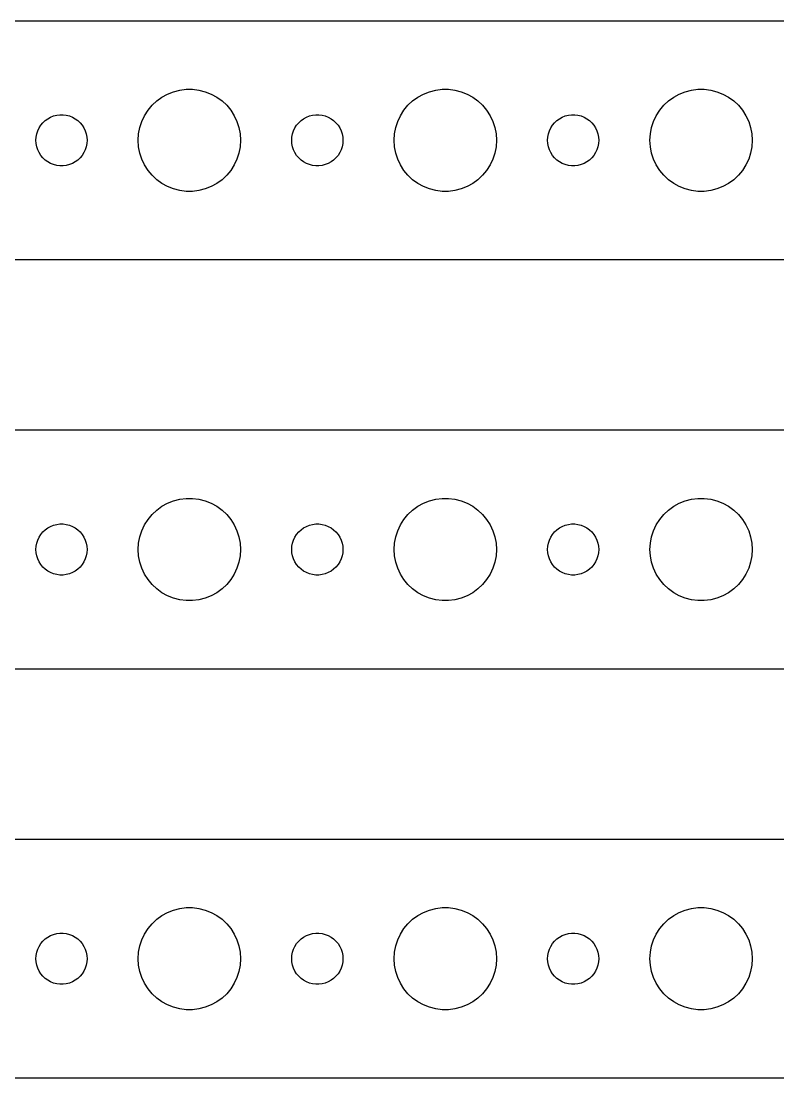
# Model space of a CAD drawing. Header units: metres. Extents: x -90 to 90, y 113 to 223.
# Drawn here: x -47.4 to -3, y 161 to 223 of the extents above; entities that cross this region are included whole.
import ezdxf

# ---------------------------------------------------------------- set-up
doc = ezdxf.new("R2010")
doc.units = ezdxf.units.M

msp = doc.modelspace()

# ---------------------------------------------------------------- linework, layer by layer
for p, q in [((84.8139, 222.99), (-84.8139, 222.99)), ((-38.7773, 218.714), (-38.427, 218.853)), ((-38.427, 218.853), (-38.0621, 218.947)), ((-38.0621, 218.947), (-37.6884, 218.994)), ((-37.6884, 218.994), (-37.3116, 218.994)), ((-37.3116, 218.994), (-36.9379, 218.947)), ((-36.9379, 218.947), (-36.5729, 218.853)), ((-36.5729, 218.853), (-36.2227, 218.714)), ((-23.7773, 218.714), (-23.427, 218.853)), ((-23.427, 218.853), (-23.0621, 218.947)), ((-23.0621, 218.947), (-22.6884, 218.994)), ((-22.6884, 218.994), (-22.3116, 218.994)), ((-22.3116, 218.994), (-21.9379, 218.947)), ((-21.9379, 218.947), (-21.5729, 218.853)), ((-21.5729, 218.853), (-21.2227, 218.714)), ((-8.77733, 218.714), (-8.42705, 218.853)), ((-8.42705, 218.853), (-8.06213, 218.947)), ((-8.06213, 218.947), (-7.68837, 218.994)), ((-7.68837, 218.994), (-7.31161, 218.994)), ((-7.31161, 218.994), (-6.93785, 218.947)), ((-6.93785, 218.947), (-6.57294, 218.853)), ((-6.57294, 218.853), (-6.22266, 218.714)), ((-39.6869, 218.054), (-39.4123, 218.312)), ((-39.4123, 218.312), (-39.1075, 218.533)), ((-39.1075, 218.533), (-38.7773, 218.714)), ((-36.2227, 218.714), (-35.8925, 218.533)), ((-35.8925, 218.533), (-35.5877, 218.312)), ((-35.5877, 218.312), (-35.3131, 218.054)), ((-24.6869, 218.054), (-24.4123, 218.312)), ((-24.4123, 218.312), (-24.1075, 218.533)), ((-24.1075, 218.533), (-23.7773, 218.714)), ((-21.2227, 218.714), (-20.8925, 218.533)), ((-20.8925, 218.533), (-20.5877, 218.312)), ((-20.5877, 218.312), (-20.3131, 218.054)), ((-9.6869, 218.054), (-9.41226, 218.312)), ((-9.41226, 218.312), (-9.10747, 218.533)), ((-9.10747, 218.533), (-8.77733, 218.714)), ((-6.22266, 218.714), (-5.89252, 218.533)), ((-5.89252, 218.533), (-5.58772, 218.312)), ((-5.58772, 218.312), (-5.31308, 218.054)), ((-40.1289, 217.445), (-39.927, 217.763)), ((-39.927, 217.763), (-39.6869, 218.054)), ((-35.3131, 218.054), (-35.0729, 217.763)), ((-35.0729, 217.763), (-34.8711, 217.445)), ((-25.1289, 217.445), (-24.927, 217.763)), ((-24.927, 217.763), (-24.6869, 218.054)), ((-20.3131, 218.054), (-20.0729, 217.763)), ((-20.0729, 217.763), (-19.8711, 217.445)), ((-10.1289, 217.445), (-9.92705, 217.763)), ((-9.92705, 217.763), (-9.6869, 218.054)), ((-5.31308, 218.054), (-5.07294, 217.763)), ((-5.07294, 217.763), (-4.87108, 217.445)), ((-46.2135, 216.882), (-46.0934, 217.027)), ((-46.0934, 217.027), (-45.9561, 217.156)), ((-45.9561, 217.156), (-45.8037, 217.266)), ((-45.8037, 217.266), (-45.6387, 217.357)), ((-45.6387, 217.357), (-45.4635, 217.427)), ((-45.4635, 217.427), (-45.2811, 217.473)), ((-45.2811, 217.473), (-45.0942, 217.497)), ((-45.0942, 217.497), (-44.9058, 217.497)), ((-44.9058, 217.497), (-44.7189, 217.473)), ((-44.7189, 217.473), (-44.5365, 217.427)), ((-44.5365, 217.427), (-44.3613, 217.357)), ((-44.3613, 217.357), (-44.1963, 217.266)), ((-44.1963, 217.266), (-44.0439, 217.156)), ((-44.0439, 217.156), (-43.9065, 217.027)), ((-43.9065, 217.027), (-43.7865, 216.882)), ((-40.4057, 216.746), (-40.2893, 217.104)), ((-40.2893, 217.104), (-40.1289, 217.445)), ((-34.8711, 217.445), (-34.7107, 217.104)), ((-34.7107, 217.104), (-34.5942, 216.746)), ((-31.2135, 216.882), (-31.0934, 217.027)), ((-31.0934, 217.027), (-30.9561, 217.156)), ((-30.9561, 217.156), (-30.8037, 217.266)), ((-30.8037, 217.266), (-30.6387, 217.357)), ((-30.6387, 217.357), (-30.4635, 217.427)), ((-30.4635, 217.427), (-30.2811, 217.473)), ((-30.2811, 217.473), (-30.0942, 217.497)), ((-30.0942, 217.497), (-29.9058, 217.497)), ((-29.9058, 217.497), (-29.7189, 217.473)), ((-29.7189, 217.473), (-29.5365, 217.427)), ((-29.5365, 217.427), (-29.3613, 217.357)), ((-29.3613, 217.357), (-29.1963, 217.266)), ((-29.1963, 217.266), (-29.0439, 217.156)), ((-29.0439, 217.156), (-28.9065, 217.027)), ((-28.9065, 217.027), (-28.7865, 216.882)), ((-25.4057, 216.746), (-25.2893, 217.104)), ((-25.2893, 217.104), (-25.1289, 217.445)), ((-19.8711, 217.445), (-19.7107, 217.104)), ((-19.7107, 217.104), (-19.5942, 216.746)), ((-16.2135, 216.882), (-16.0934, 217.027)), ((-16.0934, 217.027), (-15.9561, 217.156)), ((-15.9561, 217.156), (-15.8037, 217.266)), ((-15.8037, 217.266), (-15.6387, 217.357)), ((-15.6387, 217.357), (-15.4635, 217.427)), ((-15.4635, 217.427), (-15.2811, 217.473)), ((-15.2811, 217.473), (-15.0942, 217.497)), ((-15.0942, 217.497), (-14.9058, 217.497)), ((-14.9058, 217.497), (-14.7189, 217.473)), ((-14.7189, 217.473), (-14.5365, 217.427)), ((-14.5365, 217.427), (-14.3613, 217.357)), ((-14.3613, 217.357), (-14.1963, 217.266)), ((-14.1963, 217.266), (-14.0439, 217.156)), ((-14.0439, 217.156), (-13.9065, 217.027)), ((-13.9065, 217.027), (-13.7865, 216.882)), ((-10.4057, 216.746), (-10.2893, 217.104)), ((-10.2893, 217.104), (-10.1289, 217.445)), ((-4.87108, 217.445), (-4.71066, 217.104)), ((-4.71066, 217.104), (-4.59424, 216.746)), ((-46.4882, 216.188), (-46.4529, 216.373)), ((-46.4529, 216.373), (-46.3947, 216.552)), ((-46.3947, 216.552), (-46.3145, 216.723)), ((-46.3145, 216.723), (-46.2135, 216.882)), ((-43.7865, 216.882), (-43.6855, 216.723)), ((-43.6855, 216.723), (-43.6053, 216.552)), ((-43.6053, 216.552), (-43.5471, 216.373)), ((-43.5471, 216.373), (-43.5118, 216.188)), ((-40.5, 216), (-40.4763, 216.376)), ((-40.4763, 216.376), (-40.4057, 216.746)), ((-34.5942, 216.746), (-34.5237, 216.376)), ((-34.5237, 216.376), (-34.5, 216)), ((-31.4882, 216.188), (-31.4529, 216.373)), ((-31.4529, 216.373), (-31.3947, 216.552)), ((-31.3947, 216.552), (-31.3145, 216.723)), ((-31.3145, 216.723), (-31.2135, 216.882)), ((-28.7865, 216.882), (-28.6855, 216.723)), ((-28.6855, 216.723), (-28.6053, 216.552)), ((-28.6053, 216.552), (-28.5471, 216.373)), ((-28.5471, 216.373), (-28.5118, 216.188)), ((-25.5, 216), (-25.4763, 216.376)), ((-25.4763, 216.376), (-25.4057, 216.746)), ((-19.5942, 216.746), (-19.5237, 216.376)), ((-19.5237, 216.376), (-19.5, 216)), ((-16.4882, 216.188), (-16.4529, 216.373)), ((-16.4529, 216.373), (-16.3947, 216.552)), ((-16.3947, 216.552), (-16.3145, 216.723)), ((-16.3145, 216.723), (-16.2135, 216.882)), ((-13.7865, 216.882), (-13.6855, 216.723)), ((-13.6855, 216.723), (-13.6053, 216.552)), ((-13.6053, 216.552), (-13.5471, 216.373)), ((-13.5471, 216.373), (-13.5118, 216.188)), ((-10.5, 216), (-10.4763, 216.376)), ((-10.4763, 216.376), (-10.4057, 216.746)), ((-4.59424, 216.746), (-4.52365, 216.376)), ((-4.52365, 216.376), (-4.5, 216)), ((-46.5, 216), (-46.4882, 216.188)), ((-46.4882, 215.812), (-46.5, 216)), ((-46.4529, 215.627), (-46.4882, 215.812)), ((-43.5118, 215.812), (-43.5471, 215.627)), ((-43.5118, 216.188), (-43.5, 216)), ((-43.5, 216), (-43.5118, 215.812)), ((-40.4763, 215.624), (-40.5, 216)), ((-34.5, 216), (-34.5237, 215.624)), ((-31.5, 216), (-31.4882, 216.188)), ((-31.4882, 215.812), (-31.5, 216)), ((-31.4529, 215.627), (-31.4882, 215.812)), ((-28.5118, 215.812), (-28.5471, 215.627)), ((-28.5118, 216.188), (-28.5, 216)), ((-28.5, 216), (-28.5118, 215.812)), ((-25.4763, 215.624), (-25.5, 216)), ((-19.5, 216), (-19.5237, 215.624)), ((-16.5, 216), (-16.4882, 216.188)), ((-16.4882, 215.812), (-16.5, 216)), ((-16.4529, 215.627), (-16.4882, 215.812)), ((-13.5118, 215.812), (-13.5471, 215.627)), ((-13.5118, 216.188), (-13.5, 216)), ((-13.5, 216), (-13.5118, 215.812)), ((-10.4763, 215.624), (-10.5, 216)), ((-4.5, 216), (-4.52365, 215.624)), ((-46.3947, 215.448), (-46.4529, 215.627)), ((-46.3145, 215.277), (-46.3947, 215.448)), ((-46.2135, 215.118), (-46.3145, 215.277)), ((-46.0934, 214.973), (-46.2135, 215.118)), ((-43.7865, 215.118), (-43.9065, 214.973)), ((-43.6855, 215.277), (-43.7865, 215.118)), ((-43.6053, 215.448), (-43.6855, 215.277)), ((-43.5471, 215.627), (-43.6053, 215.448)), ((-40.4057, 215.254), (-40.4763, 215.624)), ((-40.2893, 214.896), (-40.4057, 215.254)), ((-34.5942, 215.254), (-34.7107, 214.896)), ((-34.5237, 215.624), (-34.5942, 215.254)), ((-31.3947, 215.448), (-31.4529, 215.627)), ((-31.3145, 215.277), (-31.3947, 215.448)), ((-31.2135, 215.118), (-31.3145, 215.277)), ((-31.0934, 214.973), (-31.2135, 215.118)), ((-28.7865, 215.118), (-28.9065, 214.973)), ((-28.6855, 215.277), (-28.7865, 215.118)), ((-28.6053, 215.448), (-28.6855, 215.277)), ((-28.5471, 215.627), (-28.6053, 215.448)), ((-25.4057, 215.254), (-25.4763, 215.624)), ((-25.2893, 214.896), (-25.4057, 215.254)), ((-19.5942, 215.254), (-19.7107, 214.896)), ((-19.5237, 215.624), (-19.5942, 215.254)), ((-16.3947, 215.448), (-16.4529, 215.627)), ((-16.3145, 215.277), (-16.3947, 215.448)), ((-16.2135, 215.118), (-16.3145, 215.277)), ((-16.0934, 214.973), (-16.2135, 215.118)), ((-13.7865, 215.118), (-13.9065, 214.973)), ((-13.6855, 215.277), (-13.7865, 215.118)), ((-13.6053, 215.448), (-13.6855, 215.277)), ((-13.5471, 215.627), (-13.6053, 215.448)), ((-10.4057, 215.254), (-10.4763, 215.624)), ((-10.2893, 214.896), (-10.4057, 215.254)), ((-4.59424, 215.254), (-4.71066, 214.896)), ((-4.52365, 215.624), (-4.59424, 215.254)), ((-45.9561, 214.844), (-46.0934, 214.973)), ((-45.8037, 214.734), (-45.9561, 214.844)), ((-45.6387, 214.643), (-45.8037, 214.734)), ((-45.4635, 214.573), (-45.6387, 214.643)), ((-45.2811, 214.527), (-45.4635, 214.573)), ((-45.0942, 214.503), (-45.2811, 214.527)), ((-44.9058, 214.503), (-45.0942, 214.503)), ((-44.7189, 214.527), (-44.9058, 214.503)), ((-44.5365, 214.573), (-44.7189, 214.527)), ((-44.3613, 214.643), (-44.5365, 214.573)), ((-44.1963, 214.734), (-44.3613, 214.643)), ((-44.0439, 214.844), (-44.1963, 214.734)), ((-43.9065, 214.973), (-44.0439, 214.844)), ((-40.1289, 214.555), (-40.2893, 214.896)), ((-39.927, 214.237), (-40.1289, 214.555)), ((-34.8711, 214.555), (-35.0729, 214.237)), ((-34.7107, 214.896), (-34.8711, 214.555)), ((-30.9561, 214.844), (-31.0934, 214.973)), ((-30.8037, 214.734), (-30.9561, 214.844)), ((-30.6387, 214.643), (-30.8037, 214.734)), ((-30.4635, 214.573), (-30.6387, 214.643)), ((-30.2811, 214.527), (-30.4635, 214.573)), ((-30.0942, 214.503), (-30.2811, 214.527)), ((-29.9058, 214.503), (-30.0942, 214.503)), ((-29.7189, 214.527), (-29.9058, 214.503)), ((-29.5365, 214.573), (-29.7189, 214.527)), ((-29.3613, 214.643), (-29.5365, 214.573)), ((-29.1963, 214.734), (-29.3613, 214.643)), ((-29.0439, 214.844), (-29.1963, 214.734)), ((-28.9065, 214.973), (-29.0439, 214.844)), ((-25.1289, 214.555), (-25.2893, 214.896)), ((-24.927, 214.237), (-25.1289, 214.555)), ((-19.8711, 214.555), (-20.0729, 214.237)), ((-19.7107, 214.896), (-19.8711, 214.555)), ((-15.9561, 214.844), (-16.0934, 214.973)), ((-15.8037, 214.734), (-15.9561, 214.844)), ((-15.6387, 214.643), (-15.8037, 214.734)), ((-15.4635, 214.573), (-15.6387, 214.643)), ((-15.2811, 214.527), (-15.4635, 214.573)), ((-15.0942, 214.503), (-15.2811, 214.527)), ((-14.9058, 214.503), (-15.0942, 214.503)), ((-14.7189, 214.527), (-14.9058, 214.503)), ((-14.5365, 214.573), (-14.7189, 214.527)), ((-14.3613, 214.643), (-14.5365, 214.573)), ((-14.1963, 214.734), (-14.3613, 214.643)), ((-14.0439, 214.844), (-14.1963, 214.734)), ((-13.9065, 214.973), (-14.0439, 214.844)), ((-10.1289, 214.555), (-10.2893, 214.896)), ((-9.92705, 214.237), (-10.1289, 214.555)), ((-4.87108, 214.555), (-5.07294, 214.237)), ((-4.71066, 214.896), (-4.87108, 214.555)), ((-39.6869, 213.946), (-39.927, 214.237)), ((-39.4123, 213.688), (-39.6869, 213.946)), ((-35.3131, 213.946), (-35.5877, 213.688)), ((-35.0729, 214.237), (-35.3131, 213.946)), ((-24.6869, 213.946), (-24.927, 214.237)), ((-24.4123, 213.688), (-24.6869, 213.946)), ((-20.3131, 213.946), (-20.5877, 213.688)), ((-20.0729, 214.237), (-20.3131, 213.946)), ((-9.6869, 213.946), (-9.92705, 214.237)), ((-9.41226, 213.688), (-9.6869, 213.946)), ((-5.31308, 213.946), (-5.58772, 213.688)), ((-5.07294, 214.237), (-5.31308, 213.946)), ((-39.1075, 213.467), (-39.4123, 213.688)), ((-38.7773, 213.286), (-39.1075, 213.467)), ((-38.427, 213.147), (-38.7773, 213.286)), ((-36.2227, 213.286), (-36.5729, 213.147)), ((-35.8925, 213.467), (-36.2227, 213.286)), ((-35.5877, 213.688), (-35.8925, 213.467)), ((-24.1075, 213.467), (-24.4123, 213.688)), ((-23.7773, 213.286), (-24.1075, 213.467)), ((-23.427, 213.147), (-23.7773, 213.286)), ((-21.2227, 213.286), (-21.5729, 213.147)), ((-20.8925, 213.467), (-21.2227, 213.286)), ((-20.5877, 213.688), (-20.8925, 213.467)), ((-9.10747, 213.467), (-9.41226, 213.688)), ((-8.77733, 213.286), (-9.10747, 213.467)), ((-8.42705, 213.147), (-8.77733, 213.286)), ((-6.22266, 213.286), (-6.57294, 213.147)), ((-5.89252, 213.467), (-6.22266, 213.286)), ((-5.58772, 213.688), (-5.89252, 213.467)), ((-38.0621, 213.053), (-38.427, 213.147)), ((-37.6884, 213.006), (-38.0621, 213.053)), ((-37.3116, 213.006), (-37.6884, 213.006)), ((-36.9379, 213.053), (-37.3116, 213.006)), ((-36.5729, 213.147), (-36.9379, 213.053)), ((-23.0621, 213.053), (-23.427, 213.147)), ((-22.6884, 213.006), (-23.0621, 213.053)), ((-22.3116, 213.006), (-22.6884, 213.006)), ((-21.9379, 213.053), (-22.3116, 213.006)), ((-21.5729, 213.147), (-21.9379, 213.053)), ((-8.06213, 213.053), (-8.42705, 213.147)), ((-7.68837, 213.006), (-8.06213, 213.053)), ((-7.31161, 213.006), (-7.68837, 213.006)), ((-6.93785, 213.053), (-7.31161, 213.006)), ((-6.57294, 213.147), (-6.93785, 213.053)), ((-84.8139, 209.01), (84.8139, 209.01)), ((84.8139, 198.99), (-84.8139, 198.99)), ((-39.1075, 194.533), (-38.7773, 194.714)), ((-38.7773, 194.714), (-38.427, 194.853)), ((-38.427, 194.853), (-38.0621, 194.947)), ((-38.0621, 194.947), (-37.6884, 194.994)), ((-37.6884, 194.994), (-37.3116, 194.994)), ((-37.3116, 194.994), (-36.9379, 194.947)), ((-36.9379, 194.947), (-36.5729, 194.853)), ((-36.5729, 194.853), (-36.2227, 194.714)), ((-36.2227, 194.714), (-35.8925, 194.533)), ((-24.1075, 194.533), (-23.7773, 194.714)), ((-23.7773, 194.714), (-23.427, 194.853)), ((-23.427, 194.853), (-23.0621, 194.947)), ((-23.0621, 194.947), (-22.6884, 194.994)), ((-22.6884, 194.994), (-22.3116, 194.994)), ((-22.3116, 194.994), (-21.9379, 194.947)), ((-21.9379, 194.947), (-21.5729, 194.853)), ((-21.5729, 194.853), (-21.2227, 194.714)), ((-21.2227, 194.714), (-20.8925, 194.533)), ((-9.10747, 194.533), (-8.77733, 194.714)), ((-8.77733, 194.714), (-8.42705, 194.853)), ((-8.42705, 194.853), (-8.06213, 194.947)), ((-8.06213, 194.947), (-7.68837, 194.994)), ((-7.68837, 194.994), (-7.31161, 194.994)), ((-7.31161, 194.994), (-6.93785, 194.947)), ((-6.93785, 194.947), (-6.57294, 194.853)), ((-6.57294, 194.853), (-6.22266, 194.714)), ((-6.22266, 194.714), (-5.89252, 194.533)), ((-39.927, 193.763), (-39.6869, 194.054)), ((-39.6869, 194.054), (-39.4123, 194.312)), ((-39.4123, 194.312), (-39.1075, 194.533)), ((-35.8925, 194.533), (-35.5877, 194.312)), ((-35.5877, 194.312), (-35.3131, 194.054)), ((-35.3131, 194.054), (-35.0729, 193.763)), ((-24.927, 193.763), (-24.6869, 194.054)), ((-24.6869, 194.054), (-24.4123, 194.312)), ((-24.4123, 194.312), (-24.1075, 194.533)), ((-20.8925, 194.533), (-20.5877, 194.312)), ((-20.5877, 194.312), (-20.3131, 194.054)), ((-20.3131, 194.054), (-20.0729, 193.763)), ((-9.92705, 193.763), (-9.6869, 194.054)), ((-9.6869, 194.054), (-9.41226, 194.312)), ((-9.41226, 194.312), (-9.10747, 194.533)), ((-5.89252, 194.533), (-5.58772, 194.312)), ((-5.58772, 194.312), (-5.31308, 194.054)), ((-5.31308, 194.054), (-5.07294, 193.763)), ((-45.6387, 193.357), (-45.4635, 193.427)), ((-45.4635, 193.427), (-45.2811, 193.473)), ((-45.2811, 193.473), (-45.0942, 193.497)), ((-45.0942, 193.497), (-44.9058, 193.497)), ((-44.9058, 193.497), (-44.7189, 193.473)), ((-44.7189, 193.473), (-44.5365, 193.427)), ((-44.5365, 193.427), (-44.3613, 193.357)), ((-40.2893, 193.104), (-40.1289, 193.445)), ((-40.1289, 193.445), (-39.927, 193.763)), ((-35.0729, 193.763), (-34.8711, 193.445)), ((-34.8711, 193.445), (-34.7107, 193.104)), ((-30.6387, 193.357), (-30.4635, 193.427)), ((-30.4635, 193.427), (-30.2811, 193.473)), ((-30.2811, 193.473), (-30.0942, 193.497)), ((-30.0942, 193.497), (-29.9058, 193.497)), ((-29.9058, 193.497), (-29.7189, 193.473)), ((-29.7189, 193.473), (-29.5365, 193.427)), ((-29.5365, 193.427), (-29.3613, 193.357)), ((-25.2893, 193.104), (-25.1289, 193.445)), ((-25.1289, 193.445), (-24.927, 193.763)), ((-20.0729, 193.763), (-19.8711, 193.445)), ((-19.8711, 193.445), (-19.7107, 193.104)), ((-15.6387, 193.357), (-15.4635, 193.427)), ((-15.4635, 193.427), (-15.2811, 193.473)), ((-15.2811, 193.473), (-15.0942, 193.497)), ((-15.0942, 193.497), (-14.9058, 193.497)), ((-14.9058, 193.497), (-14.7189, 193.473)), ((-14.7189, 193.473), (-14.5365, 193.427)), ((-14.5365, 193.427), (-14.3613, 193.357)), ((-10.2893, 193.104), (-10.1289, 193.445)), ((-10.1289, 193.445), (-9.92705, 193.763)), ((-5.07294, 193.763), (-4.87108, 193.445)), ((-4.87108, 193.445), (-4.71066, 193.104)), ((-46.3145, 192.723), (-46.2135, 192.882)), ((-46.2135, 192.882), (-46.0934, 193.027)), ((-46.0934, 193.027), (-45.9561, 193.156)), ((-45.9561, 193.156), (-45.8037, 193.266)), ((-45.8037, 193.266), (-45.6387, 193.357)), ((-44.3613, 193.357), (-44.1963, 193.266)), ((-44.1963, 193.266), (-44.0439, 193.156)), ((-44.0439, 193.156), (-43.9065, 193.027)), ((-43.9065, 193.027), (-43.7865, 192.882)), ((-43.7865, 192.882), (-43.6855, 192.723)), ((-40.4057, 192.746), (-40.2893, 193.104)), ((-34.7107, 193.104), (-34.5942, 192.746)), ((-31.3145, 192.723), (-31.2135, 192.882)), ((-31.2135, 192.882), (-31.0934, 193.027)), ((-31.0934, 193.027), (-30.9561, 193.156)), ((-30.9561, 193.156), (-30.8037, 193.266)), ((-30.8037, 193.266), (-30.6387, 193.357)), ((-29.3613, 193.357), (-29.1963, 193.266)), ((-29.1963, 193.266), (-29.0439, 193.156)), ((-29.0439, 193.156), (-28.9065, 193.027)), ((-28.9065, 193.027), (-28.7865, 192.882)), ((-28.7865, 192.882), (-28.6855, 192.723)), ((-25.4057, 192.746), (-25.2893, 193.104)), ((-19.7107, 193.104), (-19.5942, 192.746)), ((-16.3145, 192.723), (-16.2135, 192.882)), ((-16.2135, 192.882), (-16.0934, 193.027)), ((-16.0934, 193.027), (-15.9561, 193.156)), ((-15.9561, 193.156), (-15.8037, 193.266)), ((-15.8037, 193.266), (-15.6387, 193.357)), ((-14.3613, 193.357), (-14.1963, 193.266)), ((-14.1963, 193.266), (-14.0439, 193.156)), ((-14.0439, 193.156), (-13.9065, 193.027)), ((-13.9065, 193.027), (-13.7865, 192.882)), ((-13.7865, 192.882), (-13.6855, 192.723)), ((-10.4057, 192.746), (-10.2893, 193.104)), ((-4.71066, 193.104), (-4.59424, 192.746)), ((-46.5, 192), (-46.4882, 192.188)), ((-46.4882, 192.188), (-46.4529, 192.373)), ((-46.4529, 192.373), (-46.3947, 192.552)), ((-46.3947, 192.552), (-46.3145, 192.723)), ((-43.6855, 192.723), (-43.6053, 192.552)), ((-43.6053, 192.552), (-43.5471, 192.373)), ((-43.5471, 192.373), (-43.5118, 192.188)), ((-43.5118, 192.188), (-43.5, 192)), ((-40.5, 192), (-40.4763, 192.376)), ((-40.4763, 192.376), (-40.4057, 192.746)), ((-34.5942, 192.746), (-34.5237, 192.376)), ((-34.5237, 192.376), (-34.5, 192)), ((-31.5, 192), (-31.4882, 192.188)), ((-31.4882, 192.188), (-31.4529, 192.373)), ((-31.4529, 192.373), (-31.3947, 192.552)), ((-31.3947, 192.552), (-31.3145, 192.723)), ((-28.6855, 192.723), (-28.6053, 192.552)), ((-28.6053, 192.552), (-28.5471, 192.373)), ((-28.5471, 192.373), (-28.5118, 192.188)), ((-28.5118, 192.188), (-28.5, 192)), ((-25.5, 192), (-25.4763, 192.376)), ((-25.4763, 192.376), (-25.4057, 192.746)), ((-19.5942, 192.746), (-19.5237, 192.376)), ((-19.5237, 192.376), (-19.5, 192)), ((-16.5, 192), (-16.4882, 192.188)), ((-16.4882, 192.188), (-16.4529, 192.373)), ((-16.4529, 192.373), (-16.3947, 192.552)), ((-16.3947, 192.552), (-16.3145, 192.723)), ((-13.6855, 192.723), (-13.6053, 192.552)), ((-13.6053, 192.552), (-13.5471, 192.373)), ((-13.5471, 192.373), (-13.5118, 192.188)), ((-13.5118, 192.188), (-13.5, 192)), ((-10.5, 192), (-10.4763, 192.376)), ((-10.4763, 192.376), (-10.4057, 192.746)), ((-4.59424, 192.746), (-4.52365, 192.376)), ((-4.52365, 192.376), (-4.5, 192)), ((-46.4882, 191.812), (-46.5, 192)), ((-46.4529, 191.627), (-46.4882, 191.812)), ((-46.3947, 191.448), (-46.4529, 191.627)), ((-43.5471, 191.627), (-43.6053, 191.448)), ((-43.5118, 191.812), (-43.5471, 191.627)), ((-43.5, 192), (-43.5118, 191.812)), ((-40.4763, 191.624), (-40.5, 192)), ((-40.4057, 191.254), (-40.4763, 191.624)), ((-34.5237, 191.624), (-34.5942, 191.254)), ((-34.5, 192), (-34.5237, 191.624)), ((-31.4882, 191.812), (-31.5, 192)), ((-31.4529, 191.627), (-31.4882, 191.812)), ((-31.3947, 191.448), (-31.4529, 191.627)), ((-28.5471, 191.627), (-28.6053, 191.448)), ((-28.5118, 191.812), (-28.5471, 191.627)), ((-28.5, 192), (-28.5118, 191.812)), ((-25.4763, 191.624), (-25.5, 192)), ((-25.4057, 191.254), (-25.4763, 191.624)), ((-19.5237, 191.624), (-19.5942, 191.254)), ((-19.5, 192), (-19.5237, 191.624)), ((-16.4882, 191.812), (-16.5, 192)), ((-16.4529, 191.627), (-16.4882, 191.812)), ((-16.3947, 191.448), (-16.4529, 191.627)), ((-13.5471, 191.627), (-13.6053, 191.448)), ((-13.5118, 191.812), (-13.5471, 191.627)), ((-13.5, 192), (-13.5118, 191.812)), ((-10.4763, 191.624), (-10.5, 192)), ((-10.4057, 191.254), (-10.4763, 191.624)), ((-4.52365, 191.624), (-4.59424, 191.254)), ((-4.5, 192), (-4.52365, 191.624)), ((-46.3145, 191.277), (-46.3947, 191.448)), ((-46.2135, 191.118), (-46.3145, 191.277)), ((-46.0934, 190.973), (-46.2135, 191.118)), ((-45.9561, 190.844), (-46.0934, 190.973)), ((-43.9065, 190.973), (-44.0439, 190.844)), ((-43.7865, 191.118), (-43.9065, 190.973)), ((-43.6855, 191.277), (-43.7865, 191.118)), ((-43.6053, 191.448), (-43.6855, 191.277)), ((-40.2893, 190.896), (-40.4057, 191.254)), ((-34.5942, 191.254), (-34.7107, 190.896)), ((-31.3145, 191.277), (-31.3947, 191.448)), ((-31.2135, 191.118), (-31.3145, 191.277)), ((-31.0934, 190.973), (-31.2135, 191.118)), ((-30.9561, 190.844), (-31.0934, 190.973)), ((-28.9065, 190.973), (-29.0439, 190.844)), ((-28.7865, 191.118), (-28.9065, 190.973)), ((-28.6855, 191.277), (-28.7865, 191.118)), ((-28.6053, 191.448), (-28.6855, 191.277)), ((-25.2893, 190.896), (-25.4057, 191.254)), ((-19.5942, 191.254), (-19.7107, 190.896)), ((-16.3145, 191.277), (-16.3947, 191.448)), ((-16.2135, 191.118), (-16.3145, 191.277)), ((-16.0934, 190.973), (-16.2135, 191.118)), ((-15.9561, 190.844), (-16.0934, 190.973)), ((-13.9065, 190.973), (-14.0439, 190.844)), ((-13.7865, 191.118), (-13.9065, 190.973)), ((-13.6855, 191.277), (-13.7865, 191.118)), ((-13.6053, 191.448), (-13.6855, 191.277)), ((-10.2893, 190.896), (-10.4057, 191.254)), ((-4.59424, 191.254), (-4.71066, 190.896)), ((-45.8037, 190.734), (-45.9561, 190.844)), ((-45.6387, 190.643), (-45.8037, 190.734)), ((-45.4635, 190.573), (-45.6387, 190.643)), ((-45.2811, 190.527), (-45.4635, 190.573)), ((-45.0942, 190.503), (-45.2811, 190.527)), ((-44.9058, 190.503), (-45.0942, 190.503)), ((-44.7189, 190.527), (-44.9058, 190.503)), ((-44.5365, 190.573), (-44.7189, 190.527)), ((-44.3613, 190.643), (-44.5365, 190.573)), ((-44.1963, 190.734), (-44.3613, 190.643)), ((-44.0439, 190.844), (-44.1963, 190.734)), ((-40.1289, 190.555), (-40.2893, 190.896)), ((-39.927, 190.237), (-40.1289, 190.555)), ((-34.8711, 190.555), (-35.0729, 190.237)), ((-34.7107, 190.896), (-34.8711, 190.555)), ((-30.8037, 190.734), (-30.9561, 190.844)), ((-30.6387, 190.643), (-30.8037, 190.734)), ((-30.4635, 190.573), (-30.6387, 190.643)), ((-30.2811, 190.527), (-30.4635, 190.573)), ((-30.0942, 190.503), (-30.2811, 190.527)), ((-29.9058, 190.503), (-30.0942, 190.503)), ((-29.7189, 190.527), (-29.9058, 190.503)), ((-29.5365, 190.573), (-29.7189, 190.527)), ((-29.3613, 190.643), (-29.5365, 190.573)), ((-29.1963, 190.734), (-29.3613, 190.643)), ((-29.0439, 190.844), (-29.1963, 190.734)), ((-25.1289, 190.555), (-25.2893, 190.896)), ((-24.927, 190.237), (-25.1289, 190.555)), ((-19.8711, 190.555), (-20.0729, 190.237)), ((-19.7107, 190.896), (-19.8711, 190.555)), ((-15.8037, 190.734), (-15.9561, 190.844)), ((-15.6387, 190.643), (-15.8037, 190.734)), ((-15.4635, 190.573), (-15.6387, 190.643)), ((-15.2811, 190.527), (-15.4635, 190.573)), ((-15.0942, 190.503), (-15.2811, 190.527)), ((-14.9058, 190.503), (-15.0942, 190.503)), ((-14.7189, 190.527), (-14.9058, 190.503)), ((-14.5365, 190.573), (-14.7189, 190.527)), ((-14.3613, 190.643), (-14.5365, 190.573)), ((-14.1963, 190.734), (-14.3613, 190.643)), ((-14.0439, 190.844), (-14.1963, 190.734)), ((-10.1289, 190.555), (-10.2893, 190.896)), ((-9.92705, 190.237), (-10.1289, 190.555)), ((-4.87108, 190.555), (-5.07294, 190.237)), ((-4.71066, 190.896), (-4.87108, 190.555)), ((-39.6869, 189.946), (-39.927, 190.237)), ((-39.4123, 189.688), (-39.6869, 189.946)), ((-39.1075, 189.467), (-39.4123, 189.688)), ((-35.5877, 189.688), (-35.8925, 189.467)), ((-35.3131, 189.946), (-35.5877, 189.688)), ((-35.0729, 190.237), (-35.3131, 189.946)), ((-24.6869, 189.946), (-24.927, 190.237)), ((-24.4123, 189.688), (-24.6869, 189.946)), ((-24.1075, 189.467), (-24.4123, 189.688)), ((-20.5877, 189.688), (-20.8925, 189.467)), ((-20.3131, 189.946), (-20.5877, 189.688)), ((-20.0729, 190.237), (-20.3131, 189.946)), ((-9.6869, 189.946), (-9.92705, 190.237)), ((-9.41226, 189.688), (-9.6869, 189.946)), ((-9.10747, 189.467), (-9.41226, 189.688)), ((-5.58772, 189.688), (-5.89252, 189.467)), ((-5.31308, 189.946), (-5.58772, 189.688)), ((-5.07294, 190.237), (-5.31308, 189.946)), ((-38.7773, 189.286), (-39.1075, 189.467)), ((-38.427, 189.147), (-38.7773, 189.286)), ((-38.0621, 189.053), (-38.427, 189.147)), ((-37.6884, 189.006), (-38.0621, 189.053)), ((-36.9379, 189.053), (-37.3116, 189.006)), ((-36.5729, 189.147), (-36.9379, 189.053)), ((-36.2227, 189.286), (-36.5729, 189.147)), ((-35.8925, 189.467), (-36.2227, 189.286)), ((-23.7773, 189.286), (-24.1075, 189.467)), ((-23.427, 189.147), (-23.7773, 189.286)), ((-23.0621, 189.053), (-23.427, 189.147)), ((-22.6884, 189.006), (-23.0621, 189.053)), ((-21.9379, 189.053), (-22.3116, 189.006)), ((-21.5729, 189.147), (-21.9379, 189.053)), ((-21.2227, 189.286), (-21.5729, 189.147)), ((-20.8925, 189.467), (-21.2227, 189.286)), ((-8.77733, 189.286), (-9.10747, 189.467)), ((-8.42705, 189.147), (-8.77733, 189.286)), ((-8.06213, 189.053), (-8.42705, 189.147)), ((-7.68837, 189.006), (-8.06213, 189.053)), ((-6.93785, 189.053), (-7.31161, 189.006)), ((-6.57294, 189.147), (-6.93785, 189.053)), ((-6.22266, 189.286), (-6.57294, 189.147)), ((-5.89252, 189.467), (-6.22266, 189.286)), ((-37.3116, 189.006), (-37.6884, 189.006)), ((-22.3116, 189.006), (-22.6884, 189.006)), ((-7.31161, 189.006), (-7.68837, 189.006)), ((-84.8139, 185.01), (84.8139, 185.01)), ((84.8139, 174.99), (-84.8139, 174.99)), ((-39.4123, 170.312), (-39.1075, 170.533)), ((-39.1075, 170.533), (-38.7773, 170.714)), ((-38.7773, 170.714), (-38.427, 170.853)), ((-38.427, 170.853), (-38.0621, 170.947)), ((-38.0621, 170.947), (-37.6884, 170.994)), ((-37.6884, 170.994), (-37.3116, 170.994)), ((-37.3116, 170.994), (-36.9379, 170.947)), ((-36.9379, 170.947), (-36.5729, 170.853)), ((-36.5729, 170.853), (-36.2227, 170.714)), ((-36.2227, 170.714), (-35.8925, 170.533)), ((-35.8925, 170.533), (-35.5877, 170.312)), ((-24.4123, 170.312), (-24.1075, 170.533)), ((-24.1075, 170.533), (-23.7773, 170.714)), ((-23.7773, 170.714), (-23.427, 170.853)), ((-23.427, 170.853), (-23.0621, 170.947)), ((-23.0621, 170.947), (-22.6884, 170.994)), ((-22.6884, 170.994), (-22.3116, 170.994)), ((-22.3116, 170.994), (-21.9379, 170.947)), ((-21.9379, 170.947), (-21.5729, 170.853)), ((-21.5729, 170.853), (-21.2227, 170.714)), ((-21.2227, 170.714), (-20.8925, 170.533)), ((-20.8925, 170.533), (-20.5877, 170.312)), ((-9.41226, 170.312), (-9.10747, 170.533)), ((-9.10747, 170.533), (-8.77733, 170.714)), ((-8.77733, 170.714), (-8.42705, 170.853)), ((-8.42705, 170.853), (-8.06213, 170.947)), ((-8.06213, 170.947), (-7.68837, 170.994)), ((-7.68837, 170.994), (-7.31161, 170.994)), ((-7.31161, 170.994), (-6.93785, 170.947)), ((-6.93785, 170.947), (-6.57294, 170.853)), ((-6.57294, 170.853), (-6.22266, 170.714)), ((-6.22266, 170.714), (-5.89252, 170.533)), ((-5.89252, 170.533), (-5.58772, 170.312)), ((-39.927, 169.763), (-39.6869, 170.054)), ((-39.6869, 170.054), (-39.4123, 170.312)), ((-35.5877, 170.312), (-35.3131, 170.054)), ((-35.3131, 170.054), (-35.0729, 169.763)), ((-24.927, 169.763), (-24.6869, 170.054)), ((-24.6869, 170.054), (-24.4123, 170.312)), ((-20.5877, 170.312), (-20.3131, 170.054)), ((-20.3131, 170.054), (-20.0729, 169.763)), ((-9.92705, 169.763), (-9.6869, 170.054)), ((-9.6869, 170.054), (-9.41226, 170.312)), ((-5.58772, 170.312), (-5.31308, 170.054)), ((-5.31308, 170.054), (-5.07294, 169.763)), ((-45.9561, 169.156), (-45.8037, 169.266)), ((-45.8037, 169.266), (-45.6387, 169.357)), ((-45.6387, 169.357), (-45.4635, 169.427)), ((-45.4635, 169.427), (-45.2811, 169.473)), ((-45.2811, 169.473), (-45.0942, 169.497)), ((-45.0942, 169.497), (-44.9058, 169.497)), ((-44.9058, 169.497), (-44.7189, 169.473)), ((-44.7189, 169.473), (-44.5365, 169.427)), ((-44.5365, 169.427), (-44.3613, 169.357)), ((-44.3613, 169.357), (-44.1963, 169.266)), ((-44.1963, 169.266), (-44.0439, 169.156)), ((-40.2893, 169.104), (-40.1289, 169.445)), ((-40.1289, 169.445), (-39.927, 169.763)), ((-35.0729, 169.763), (-34.8711, 169.445)), ((-34.8711, 169.445), (-34.7107, 169.104)), ((-30.9561, 169.156), (-30.8037, 169.266)), ((-30.8037, 169.266), (-30.6387, 169.357)), ((-30.6387, 169.357), (-30.4635, 169.427)), ((-30.4635, 169.427), (-30.2811, 169.473)), ((-30.2811, 169.473), (-30.0942, 169.497)), ((-30.0942, 169.497), (-29.9058, 169.497)), ((-29.9058, 169.497), (-29.7189, 169.473)), ((-29.7189, 169.473), (-29.5365, 169.427)), ((-29.5365, 169.427), (-29.3613, 169.357)), ((-29.3613, 169.357), (-29.1963, 169.266)), ((-29.1963, 169.266), (-29.0439, 169.156)), ((-25.2893, 169.104), (-25.1289, 169.445)), ((-25.1289, 169.445), (-24.927, 169.763)), ((-20.0729, 169.763), (-19.8711, 169.445)), ((-19.8711, 169.445), (-19.7107, 169.104)), ((-15.9561, 169.156), (-15.8037, 169.266)), ((-15.8037, 169.266), (-15.6387, 169.357)), ((-15.6387, 169.357), (-15.4635, 169.427)), ((-15.4635, 169.427), (-15.2811, 169.473)), ((-15.2811, 169.473), (-15.0942, 169.497)), ((-15.0942, 169.497), (-14.9058, 169.497)), ((-14.9058, 169.497), (-14.7189, 169.473)), ((-14.7189, 169.473), (-14.5365, 169.427)), ((-14.5365, 169.427), (-14.3613, 169.357)), ((-14.3613, 169.357), (-14.1963, 169.266)), ((-14.1963, 169.266), (-14.0439, 169.156)), ((-10.2893, 169.104), (-10.1289, 169.445)), ((-10.1289, 169.445), (-9.92705, 169.763)), ((-5.07294, 169.763), (-4.87108, 169.445)), ((-4.87108, 169.445), (-4.71066, 169.104)), ((-46.3947, 168.552), (-46.3145, 168.723)), ((-46.3145, 168.723), (-46.2135, 168.882)), ((-46.2135, 168.882), (-46.0934, 169.027)), ((-46.0934, 169.027), (-45.9561, 169.156)), ((-44.0439, 169.156), (-43.9065, 169.027)), ((-43.9065, 169.027), (-43.7865, 168.882)), ((-43.7865, 168.882), (-43.6855, 168.723)), ((-43.6855, 168.723), (-43.6053, 168.552)), ((-40.4763, 168.376), (-40.4057, 168.746)), ((-40.4057, 168.746), (-40.2893, 169.104)), ((-34.7107, 169.104), (-34.5942, 168.746)), ((-34.5942, 168.746), (-34.5237, 168.376)), ((-31.3947, 168.552), (-31.3145, 168.723)), ((-31.3145, 168.723), (-31.2135, 168.882)), ((-31.2135, 168.882), (-31.0934, 169.027)), ((-31.0934, 169.027), (-30.9561, 169.156)), ((-29.0439, 169.156), (-28.9065, 169.027)), ((-28.9065, 169.027), (-28.7865, 168.882)), ((-28.7865, 168.882), (-28.6855, 168.723)), ((-28.6855, 168.723), (-28.6053, 168.552)), ((-25.4763, 168.376), (-25.4057, 168.746)), ((-25.4057, 168.746), (-25.2893, 169.104)), ((-19.7107, 169.104), (-19.5942, 168.746)), ((-19.5942, 168.746), (-19.5237, 168.376)), ((-16.3947, 168.552), (-16.3145, 168.723)), ((-16.3145, 168.723), (-16.2135, 168.882)), ((-16.2135, 168.882), (-16.0934, 169.027)), ((-16.0934, 169.027), (-15.9561, 169.156)), ((-14.0439, 169.156), (-13.9065, 169.027)), ((-13.9065, 169.027), (-13.7865, 168.882)), ((-13.7865, 168.882), (-13.6855, 168.723)), ((-13.6855, 168.723), (-13.6053, 168.552)), ((-10.4763, 168.376), (-10.4057, 168.746)), ((-10.4057, 168.746), (-10.2893, 169.104)), ((-4.71066, 169.104), (-4.59424, 168.746)), ((-4.59424, 168.746), (-4.52365, 168.376)), ((-46.5, 168), (-46.4882, 168.188)), ((-46.4882, 167.812), (-46.5, 168)), ((-46.4882, 168.188), (-46.4529, 168.373)), ((-46.4529, 168.373), (-46.3947, 168.552)), ((-43.6053, 168.552), (-43.5471, 168.373)), ((-43.5471, 168.373), (-43.5118, 168.188)), ((-43.5118, 168.188), (-43.5, 168)), ((-43.5, 168), (-43.5118, 167.812)), ((-40.5, 168), (-40.4763, 168.376)), ((-40.4763, 167.624), (-40.5, 168)), ((-34.5237, 168.376), (-34.5, 168)), ((-34.5, 168), (-34.5237, 167.624)), ((-31.5, 168), (-31.4882, 168.188)), ((-31.4882, 167.812), (-31.5, 168)), ((-31.4882, 168.188), (-31.4529, 168.373)), ((-31.4529, 168.373), (-31.3947, 168.552)), ((-28.6053, 168.552), (-28.5471, 168.373)), ((-28.5471, 168.373), (-28.5118, 168.188)), ((-28.5118, 168.188), (-28.5, 168)), ((-28.5, 168), (-28.5118, 167.812)), ((-25.5, 168), (-25.4763, 168.376)), ((-25.4763, 167.624), (-25.5, 168)), ((-19.5237, 168.376), (-19.5, 168)), ((-19.5, 168), (-19.5237, 167.624)), ((-16.5, 168), (-16.4882, 168.188)), ((-16.4882, 167.812), (-16.5, 168)), ((-16.4882, 168.188), (-16.4529, 168.373)), ((-16.4529, 168.373), (-16.3947, 168.552)), ((-13.6053, 168.552), (-13.5471, 168.373)), ((-13.5471, 168.373), (-13.5118, 168.188)), ((-13.5118, 168.188), (-13.5, 168)), ((-13.5, 168), (-13.5118, 167.812)), ((-10.5, 168), (-10.4763, 168.376)), ((-10.4763, 167.624), (-10.5, 168)), ((-4.52365, 168.376), (-4.5, 168)), ((-4.5, 168), (-4.52365, 167.624)), ((-46.4529, 167.627), (-46.4882, 167.812)), ((-46.3947, 167.448), (-46.4529, 167.627)), ((-46.3145, 167.277), (-46.3947, 167.448)), ((-43.6053, 167.448), (-43.6855, 167.277)), ((-43.5471, 167.627), (-43.6053, 167.448)), ((-43.5118, 167.812), (-43.5471, 167.627)), ((-40.4057, 167.254), (-40.4763, 167.624)), ((-34.5237, 167.624), (-34.5942, 167.254)), ((-31.4529, 167.627), (-31.4882, 167.812)), ((-31.3947, 167.448), (-31.4529, 167.627)), ((-31.3145, 167.277), (-31.3947, 167.448)), ((-28.6053, 167.448), (-28.6855, 167.277)), ((-28.5471, 167.627), (-28.6053, 167.448)), ((-28.5118, 167.812), (-28.5471, 167.627)), ((-25.4057, 167.254), (-25.4763, 167.624)), ((-19.5237, 167.624), (-19.5942, 167.254)), ((-16.4529, 167.627), (-16.4882, 167.812)), ((-16.3947, 167.448), (-16.4529, 167.627)), ((-16.3145, 167.277), (-16.3947, 167.448)), ((-13.6053, 167.448), (-13.6855, 167.277)), ((-13.5471, 167.627), (-13.6053, 167.448)), ((-13.5118, 167.812), (-13.5471, 167.627)), ((-10.4057, 167.254), (-10.4763, 167.624)), ((-4.52365, 167.624), (-4.59424, 167.254)), ((-46.2135, 167.118), (-46.3145, 167.277)), ((-46.0934, 166.973), (-46.2135, 167.118)), ((-45.9561, 166.844), (-46.0934, 166.973)), ((-45.8037, 166.734), (-45.9561, 166.844)), ((-45.6387, 166.643), (-45.8037, 166.734)), ((-44.1963, 166.734), (-44.3613, 166.643)), ((-44.0439, 166.844), (-44.1963, 166.734)), ((-43.9065, 166.973), (-44.0439, 166.844)), ((-43.7865, 167.118), (-43.9065, 166.973)), ((-43.6855, 167.277), (-43.7865, 167.118)), ((-40.2893, 166.896), (-40.4057, 167.254)), ((-40.1289, 166.555), (-40.2893, 166.896)), ((-34.7107, 166.896), (-34.8711, 166.555)), ((-34.5942, 167.254), (-34.7107, 166.896)), ((-31.2135, 167.118), (-31.3145, 167.277)), ((-31.0934, 166.973), (-31.2135, 167.118)), ((-30.9561, 166.844), (-31.0934, 166.973)), ((-30.8037, 166.734), (-30.9561, 166.844)), ((-30.6387, 166.643), (-30.8037, 166.734)), ((-29.1963, 166.734), (-29.3613, 166.643)), ((-29.0439, 166.844), (-29.1963, 166.734)), ((-28.9065, 166.973), (-29.0439, 166.844)), ((-28.7865, 167.118), (-28.9065, 166.973)), ((-28.6855, 167.277), (-28.7865, 167.118)), ((-25.2893, 166.896), (-25.4057, 167.254)), ((-25.1289, 166.555), (-25.2893, 166.896)), ((-19.7107, 166.896), (-19.8711, 166.555)), ((-19.5942, 167.254), (-19.7107, 166.896)), ((-16.2135, 167.118), (-16.3145, 167.277)), ((-16.0934, 166.973), (-16.2135, 167.118)), ((-15.9561, 166.844), (-16.0934, 166.973)), ((-15.8037, 166.734), (-15.9561, 166.844)), ((-15.6387, 166.643), (-15.8037, 166.734)), ((-14.1963, 166.734), (-14.3613, 166.643)), ((-14.0439, 166.844), (-14.1963, 166.734)), ((-13.9065, 166.973), (-14.0439, 166.844)), ((-13.7865, 167.118), (-13.9065, 166.973)), ((-13.6855, 167.277), (-13.7865, 167.118)), ((-10.2893, 166.896), (-10.4057, 167.254)), ((-10.1289, 166.555), (-10.2893, 166.896)), ((-4.71066, 166.896), (-4.87108, 166.555)), ((-4.59424, 167.254), (-4.71066, 166.896)), ((-45.4635, 166.573), (-45.6387, 166.643)), ((-45.2811, 166.527), (-45.4635, 166.573)), ((-45.0942, 166.503), (-45.2811, 166.527)), ((-44.9058, 166.503), (-45.0942, 166.503)), ((-44.7189, 166.527), (-44.9058, 166.503)), ((-44.5365, 166.573), (-44.7189, 166.527)), ((-44.3613, 166.643), (-44.5365, 166.573)), ((-39.927, 166.237), (-40.1289, 166.555)), ((-39.6869, 165.946), (-39.927, 166.237)), ((-35.0729, 166.237), (-35.3131, 165.946)), ((-34.8711, 166.555), (-35.0729, 166.237)), ((-30.4635, 166.573), (-30.6387, 166.643)), ((-30.2811, 166.527), (-30.4635, 166.573)), ((-30.0942, 166.503), (-30.2811, 166.527)), ((-29.9058, 166.503), (-30.0942, 166.503)), ((-29.7189, 166.527), (-29.9058, 166.503)), ((-29.5365, 166.573), (-29.7189, 166.527)), ((-29.3613, 166.643), (-29.5365, 166.573)), ((-24.927, 166.237), (-25.1289, 166.555)), ((-24.6869, 165.946), (-24.927, 166.237)), ((-20.0729, 166.237), (-20.3131, 165.946)), ((-19.8711, 166.555), (-20.0729, 166.237)), ((-15.4635, 166.573), (-15.6387, 166.643)), ((-15.2811, 166.527), (-15.4635, 166.573)), ((-15.0942, 166.503), (-15.2811, 166.527)), ((-14.9058, 166.503), (-15.0942, 166.503)), ((-14.7189, 166.527), (-14.9058, 166.503)), ((-14.5365, 166.573), (-14.7189, 166.527)), ((-14.3613, 166.643), (-14.5365, 166.573)), ((-9.92705, 166.237), (-10.1289, 166.555)), ((-9.6869, 165.946), (-9.92705, 166.237)), ((-5.07294, 166.237), (-5.31308, 165.946)), ((-4.87108, 166.555), (-5.07294, 166.237)), ((-39.4123, 165.688), (-39.6869, 165.946)), ((-39.1075, 165.467), (-39.4123, 165.688)), ((-35.5877, 165.688), (-35.8925, 165.467)), ((-35.3131, 165.946), (-35.5877, 165.688)), ((-24.4123, 165.688), (-24.6869, 165.946)), ((-24.1075, 165.467), (-24.4123, 165.688)), ((-20.5877, 165.688), (-20.8925, 165.467)), ((-20.3131, 165.946), (-20.5877, 165.688)), ((-9.41226, 165.688), (-9.6869, 165.946)), ((-9.10747, 165.467), (-9.41226, 165.688)), ((-5.58772, 165.688), (-5.89252, 165.467)), ((-5.31308, 165.946), (-5.58772, 165.688)), ((-38.7773, 165.286), (-39.1075, 165.467)), ((-38.427, 165.147), (-38.7773, 165.286)), ((-38.0621, 165.053), (-38.427, 165.147)), ((-37.6884, 165.006), (-38.0621, 165.053)), ((-37.3116, 165.006), (-37.6884, 165.006)), ((-36.9379, 165.053), (-37.3116, 165.006)), ((-36.5729, 165.147), (-36.9379, 165.053)), ((-36.2227, 165.286), (-36.5729, 165.147)), ((-35.8925, 165.467), (-36.2227, 165.286)), ((-23.7773, 165.286), (-24.1075, 165.467)), ((-23.427, 165.147), (-23.7773, 165.286)), ((-23.0621, 165.053), (-23.427, 165.147)), ((-22.6884, 165.006), (-23.0621, 165.053)), ((-22.3116, 165.006), (-22.6884, 165.006)), ((-21.9379, 165.053), (-22.3116, 165.006)), ((-21.5729, 165.147), (-21.9379, 165.053)), ((-21.2227, 165.286), (-21.5729, 165.147)), ((-20.8925, 165.467), (-21.2227, 165.286)), ((-8.77733, 165.286), (-9.10747, 165.467)), ((-8.42705, 165.147), (-8.77733, 165.286)), ((-8.06213, 165.053), (-8.42705, 165.147)), ((-7.68837, 165.006), (-8.06213, 165.053)), ((-7.31161, 165.006), (-7.68837, 165.006)), ((-6.93785, 165.053), (-7.31161, 165.006)), ((-6.57294, 165.147), (-6.93785, 165.053)), ((-6.22266, 165.286), (-6.57294, 165.147)), ((-5.89252, 165.467), (-6.22266, 165.286)), ((-84.8139, 161.01), (84.8139, 161.01))]:
    msp.add_line(p, q)

doc.saveas('drawing.dxf')
